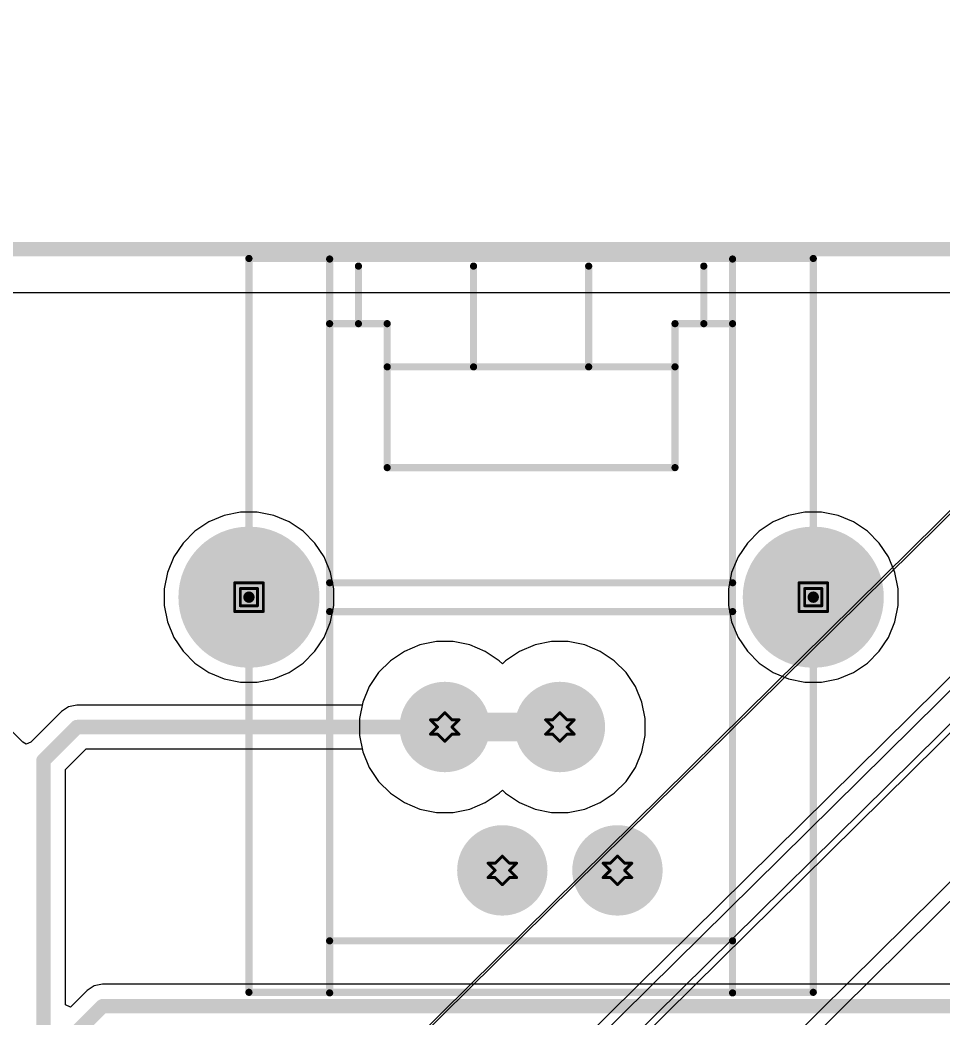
# Model space of a CAD drawing. Header units: inches. Extents: x 0 to 212, y 0 to 208.
# Drawn here: x 4.904 to 5.548, y 3.641 to 4.337 of the extents above; entities that cross this region are included whole.
import ezdxf

# ---------------------------------------------------------------- set-up
doc = ezdxf.new("R2010")
doc.units = ezdxf.units.IN
doc.header["$MEASUREMENT"] = 0
for name, color, linetype in [('Board Outline', 216, 'Continuous'), ('Bottom Layer', 5, 'Continuous'), ('Bottom Solder', 6, 'Continuous'), ('Drill Drawing', 1, 'Continuous'), ('Multi-Layer', 9, 'Continuous'), ('Pad Holes', 156, 'Continuous'), ('Top Layer', 1, 'Continuous'), ('Top Overlay', 2, 'Continuous'), ('Top Solder', 216, 'Continuous')]:
    doc.layers.add(name, color=color, linetype=linetype)

# ---------------------------------------------------------------- blocks, each defined once
blk = doc.blocks.new('28_UFQFPN__4_4__11')
at = {"layer": 'Top Solder'}
for p in [(-0.06846, 0.06737), (-0.06255, -0.05074), (-0.05074, 0.08706), (-0.05074, -0.06255), (0.06147, -0.06255), (0.06737, 0.08706), (0.08706, 0.06737), (0.08706, -0.05074)]:
    blk.add_line(p, (207.68418, 205.16589), dxfattribs=at)
blk = doc.blocks.new('R_RJ11R04P_A802_102')
at = {"layer": 'Bottom Layer'}
h = blk.add_hatch(color=5, dxfattribs=at)
edge = h.paths.add_edge_path()
edge.add_arc((-0.06024, 0.09527), 0.02953, 0, 360)
h = blk.add_hatch(color=5, dxfattribs=at)
edge = h.paths.add_edge_path()
edge.add_arc((0.02008, 0.09527), 0.02953, 0, 360)
h = blk.add_hatch(color=5, dxfattribs=at)
edge = h.paths.add_edge_path()
edge.add_arc((-0.02008, -0.00473), 0.02953, 0, 360)
h = blk.add_hatch(color=5, dxfattribs=at)
edge = h.paths.add_edge_path()
edge.add_arc((0.06023, -0.00473), 0.02953, 0, 360)
at = {"layer": 'Bottom Solder'}
h = blk.add_hatch(color=6, dxfattribs=at)
edge = h.paths.add_edge_path()
edge.add_arc((-0.06024, 0.09527), 0.03153, 0, 360)
h = blk.add_hatch(color=6, dxfattribs=at)
edge = h.paths.add_edge_path()
edge.add_arc((0.02008, 0.09527), 0.03153, 0, 360)
h = blk.add_hatch(color=6, dxfattribs=at)
edge = h.paths.add_edge_path()
edge.add_arc((-0.02008, -0.00473), 0.03153, 0, 360)
h = blk.add_hatch(color=6, dxfattribs=at)
edge = h.paths.add_edge_path()
edge.add_arc((0.06023, -0.00473), 0.03153, 0, 360)
h = blk.add_hatch(color=6, dxfattribs=at)
edge = h.paths.add_edge_path()
edge.add_arc((-0.19685, -0.09527), 0.004, 0, 360)
h = blk.add_hatch(color=6, dxfattribs=at)
edge = h.paths.add_edge_path()
edge.add_arc((0.19685, -0.09527), 0.004, 0, 360)
at = {"layer": 'Multi-Layer'}
h = blk.add_hatch(color=9, dxfattribs=at)
edge = h.paths.add_edge_path()
edge.add_arc((-0.06024, 0.09527), 0.02953, 0, 360)
h = blk.add_hatch(color=9, dxfattribs=at)
edge = h.paths.add_edge_path()
edge.add_arc((0.02008, 0.09527), 0.02953, 0, 360)
h = blk.add_hatch(color=9, dxfattribs=at)
edge = h.paths.add_edge_path()
edge.add_arc((-0.02008, -0.00473), 0.02953, 0, 360)
h = blk.add_hatch(color=9, dxfattribs=at)
edge = h.paths.add_edge_path()
edge.add_arc((0.06023, -0.00473), 0.02953, 0, 360)
at = {"layer": 'Pad Holes'}
h = blk.add_hatch(color=7, dxfattribs=at)
edge = h.paths.add_edge_path()
edge.add_arc((-0.06024, 0.09527), 0.01772, 0, 360)
h = blk.add_hatch(color=7, dxfattribs=at)
edge = h.paths.add_edge_path()
edge.add_arc((0.02008, 0.09527), 0.01772, 0, 360)
h = blk.add_hatch(color=7, dxfattribs=at)
edge = h.paths.add_edge_path()
edge.add_arc((-0.02008, -0.00473), 0.01772, 0, 360)
h = blk.add_hatch(color=7, dxfattribs=at)
edge = h.paths.add_edge_path()
edge.add_arc((0.06023, -0.00473), 0.01772, 0, 360)
h = blk.add_hatch(color=7, dxfattribs=at)
edge = h.paths.add_edge_path()
edge.add_arc((-0.19685, -0.09527), 0.04921, 0, 360)
h = blk.add_hatch(color=7, dxfattribs=at)
edge = h.paths.add_edge_path()
edge.add_arc((0.19685, -0.09527), 0.04921, 0, 360)
at = {"layer": 'Top Layer'}
h = blk.add_hatch(color=1, dxfattribs=at)
edge = h.paths.add_edge_path()
edge.add_arc((-0.06024, 0.09527), 0.02953, 0, 360)
h = blk.add_hatch(color=1, dxfattribs=at)
edge = h.paths.add_edge_path()
edge.add_arc((0.02008, 0.09527), 0.02953, 0, 360)
h = blk.add_hatch(color=1, dxfattribs=at)
edge = h.paths.add_edge_path()
edge.add_arc((-0.02008, -0.00473), 0.02953, 0, 360)
h = blk.add_hatch(color=1, dxfattribs=at)
edge = h.paths.add_edge_path()
edge.add_arc((0.06023, -0.00473), 0.02953, 0, 360)
at = {"layer": 'Top Solder'}
h = blk.add_hatch(color=216, dxfattribs=at)
edge = h.paths.add_edge_path()
edge.add_arc((-0.06024, 0.09527), 0.03153, 0, 360)
h = blk.add_hatch(color=216, dxfattribs=at)
edge = h.paths.add_edge_path()
edge.add_arc((0.02008, 0.09527), 0.03153, 0, 360)
h = blk.add_hatch(color=216, dxfattribs=at)
edge = h.paths.add_edge_path()
edge.add_arc((-0.02008, -0.00473), 0.03153, 0, 360)
h = blk.add_hatch(color=216, dxfattribs=at)
edge = h.paths.add_edge_path()
edge.add_arc((0.06023, -0.00473), 0.03153, 0, 360)
h = blk.add_hatch(color=216, dxfattribs=at)
edge = h.paths.add_edge_path()
edge.add_arc((-0.19685, -0.09527), 0.004, 0, 360)
h = blk.add_hatch(color=216, dxfattribs=at)
edge = h.paths.add_edge_path()
edge.add_arc((0.19685, -0.09527), 0.004, 0, 360)
at = {"layer": 'Top Overlay'}
for points in [[(0.19685, 0.18031, 0.005, 0.005, 0), (-0.19685, 0.18031, 0.005, 0.005, 0)], [(-0.19685, 0.18031, 0.005, 0.005, 0), (-0.19685, -0.3315, 0.005, 0.005, 0)], [(-0.14055, 0.18071, 0.005, 0.005, 0), (-0.14055, -0.3311, 0.005, 0.005, 0)], [(0.14055, 0.18071, 0.005, 0.005, 0), (0.14055, -0.3311, 0.005, 0.005, 0)], [(0.19685, 0.18031, 0.005, 0.005, 0), (0.19685, -0.33149, 0.005, 0.005, 0)], [(0.14055, 0.14442, 0.005, 0.005, 0), (-0.14055, 0.14442, 0.005, 0.005, 0)], [(0.14052, -0.08522, 0.005, 0.005, 0), (-0.14058, -0.08522, 0.005, 0.005, 0)], [(0.14052, -0.10533, 0.005, 0.005, 0), (-0.14058, -0.10533, 0.005, 0.005, 0)], [(0.10039, -0.18563, 0.005, 0.005, 0), (-0.10039, -0.18563, 0.005, 0.005, 0)], [(-0.10039, -0.18563, 0.005, 0.005, 0), (-0.10039, -0.28602, 0.005, 0.005, 0)], [(0.10039, -0.18563, 0.005, 0.005, 0), (0.10039, -0.28602, 0.005, 0.005, 0)], [(0.10039, -0.25591, 0.005, 0.005, 0), (-0.10039, -0.25591, 0.005, 0.005, 0)], [(-0.04016, -0.25591, 0.005, 0.005, 0), (-0.04016, -0.32618, 0.005, 0.005, 0)], [(0.04016, -0.32618, 0.005, 0.005, 0), (0.04016, -0.25591, 0.005, 0.005, 0)], [(-0.10039, -0.28602, 0.005, 0.005, 0), (-0.14055, -0.28602, 0.005, 0.005, 0)], [(-0.12047, -0.28602, 0.005, 0.005, 0), (-0.12047, -0.32618, 0.005, 0.005, 0)], [(0.14055, -0.28602, 0.005, 0.005, 0), (0.10039, -0.28602, 0.005, 0.005, 0)], [(0.12047, -0.28602, 0.005, 0.005, 0), (0.12047, -0.32618, 0.005, 0.005, 0)], [(0.19685, -0.33149, 0.005, 0.005, 0), (-0.19685, -0.3315, 0.005, 0.005, 0)]]:
    blk.add_lwpolyline(points, format="xyseb", dxfattribs=at)
for points in [[(-0.1981, 0.18031, 0.0025, 0.0025, 1), (-0.1956, 0.18031, 0.0025, 0.0025, 1)], [(-0.1981, 0.18031, 0.0025, 0.0025, 1), (-0.1956, 0.18031, 0.0025, 0.0025, 1)], [(-0.1418, 0.18071, 0.0025, 0.0025, 1), (-0.1393, 0.18071, 0.0025, 0.0025, 1)], [(0.1393, 0.18071, 0.0025, 0.0025, 1), (0.1418, 0.18071, 0.0025, 0.0025, 1)], [(0.1956, 0.18031, 0.0025, 0.0025, 1), (0.1981, 0.18031, 0.0025, 0.0025, 1)], [(0.1956, 0.18031, 0.0025, 0.0025, 1), (0.1981, 0.18031, 0.0025, 0.0025, 1)], [(-0.1418, 0.14442, 0.0025, 0.0025, 1), (-0.1393, 0.14442, 0.0025, 0.0025, 1)], [(0.1393, 0.14442, 0.0025, 0.0025, 1), (0.1418, 0.14442, 0.0025, 0.0025, 1)], [(-0.14183, -0.08522, 0.0025, 0.0025, 1), (-0.13933, -0.08522, 0.0025, 0.0025, 1)], [(0.13927, -0.08522, 0.0025, 0.0025, 1), (0.14177, -0.08522, 0.0025, 0.0025, 1)], [(-0.14183, -0.10533, 0.0025, 0.0025, 1), (-0.13933, -0.10533, 0.0025, 0.0025, 1)], [(0.13927, -0.10533, 0.0025, 0.0025, 1), (0.14177, -0.10533, 0.0025, 0.0025, 1)], [(-0.10164, -0.18563, 0.0025, 0.0025, 1), (-0.09914, -0.18563, 0.0025, 0.0025, 1)], [(-0.10164, -0.18563, 0.0025, 0.0025, 1), (-0.09914, -0.18563, 0.0025, 0.0025, 1)], [(0.09914, -0.18563, 0.0025, 0.0025, 1), (0.10164, -0.18563, 0.0025, 0.0025, 1)], [(0.09914, -0.18563, 0.0025, 0.0025, 1), (0.10164, -0.18563, 0.0025, 0.0025, 1)], [(-0.10164, -0.25591, 0.0025, 0.0025, 1), (-0.09914, -0.25591, 0.0025, 0.0025, 1)], [(-0.04141, -0.25591, 0.0025, 0.0025, 1), (-0.03891, -0.25591, 0.0025, 0.0025, 1)], [(0.03891, -0.25591, 0.0025, 0.0025, 1), (0.04141, -0.25591, 0.0025, 0.0025, 1)], [(0.09914, -0.25591, 0.0025, 0.0025, 1), (0.10164, -0.25591, 0.0025, 0.0025, 1)], [(-0.1418, -0.28602, 0.0025, 0.0025, 1), (-0.1393, -0.28602, 0.0025, 0.0025, 1)], [(-0.12172, -0.28602, 0.0025, 0.0025, 1), (-0.11922, -0.28602, 0.0025, 0.0025, 1)], [(-0.10164, -0.28602, 0.0025, 0.0025, 1), (-0.09914, -0.28602, 0.0025, 0.0025, 1)], [(-0.10164, -0.28602, 0.0025, 0.0025, 1), (-0.09914, -0.28602, 0.0025, 0.0025, 1)], [(0.09914, -0.28602, 0.0025, 0.0025, 1), (0.10164, -0.28602, 0.0025, 0.0025, 1)], [(0.09914, -0.28602, 0.0025, 0.0025, 1), (0.10164, -0.28602, 0.0025, 0.0025, 1)], [(0.11922, -0.28602, 0.0025, 0.0025, 1), (0.12172, -0.28602, 0.0025, 0.0025, 1)], [(0.1393, -0.28602, 0.0025, 0.0025, 1), (0.1418, -0.28602, 0.0025, 0.0025, 1)], [(-0.12172, -0.32618, 0.0025, 0.0025, 1), (-0.11922, -0.32618, 0.0025, 0.0025, 1)], [(-0.04141, -0.32618, 0.0025, 0.0025, 1), (-0.03891, -0.32618, 0.0025, 0.0025, 1)], [(0.03891, -0.32618, 0.0025, 0.0025, 1), (0.04141, -0.32618, 0.0025, 0.0025, 1)], [(0.11922, -0.32618, 0.0025, 0.0025, 1), (0.12172, -0.32618, 0.0025, 0.0025, 1)], [(-0.1981, -0.3315, 0.0025, 0.0025, 1), (-0.1956, -0.3315, 0.0025, 0.0025, 1)], [(-0.1981, -0.3315, 0.0025, 0.0025, 1), (-0.1956, -0.3315, 0.0025, 0.0025, 1)], [(-0.1418, -0.3311, 0.0025, 0.0025, 1), (-0.1393, -0.3311, 0.0025, 0.0025, 1)], [(0.1393, -0.3311, 0.0025, 0.0025, 1), (0.1418, -0.3311, 0.0025, 0.0025, 1)], [(0.1956, -0.33149, 0.0025, 0.0025, 1), (0.1981, -0.33149, 0.0025, 0.0025, 1)], [(0.1956, -0.33149, 0.0025, 0.0025, 1), (0.1981, -0.33149, 0.0025, 0.0025, 1)]]:
    blk.add_lwpolyline(points, format="xyseb", close=True, dxfattribs=at)

msp = doc.modelspace()

# ---------------------------------------------------------------- linework, layer by layer
at = {"layer": 'Board Outline'}
msp.add_lwpolyline([(-0.15785, 4.17688, 0.01, 0.01, 0), (8.10987, 4.17688, 0.01, 0.01, 0)], format="xyseb", dxfattribs=at)
at = {"layer": 'Bottom Layer'}
for p, q in [((0.10451, 4.14662), (7.85337, 4.14662)), ((5.04614, 3.99114), (5.03536, 3.98667)), ((5.05758, 3.99341), (5.04614, 3.99114)), ((5.06924, 3.99341), (5.05758, 3.99341)), ((5.08068, 3.99114), (5.06924, 3.99341)), ((5.09146, 3.98667), (5.08068, 3.99114)), ((5.43984, 3.99114), (5.42906, 3.98667)), ((5.45128, 3.99341), (5.43984, 3.99114)), ((5.46294, 3.99341), (5.45128, 3.99341)), ((5.47438, 3.99114), (5.46294, 3.99341)), ((5.48516, 3.98667), (5.47438, 3.99114)), ((5.03536, 3.98667), (5.02567, 3.98019)), ((5.10116, 3.98019), (5.09146, 3.98667)), ((5.42906, 3.98667), (5.41937, 3.98019)), ((5.49486, 3.98019), (5.48516, 3.98667)), ((5.02567, 3.98019), (5.01742, 3.97194)), ((5.10941, 3.97194), (5.10116, 3.98019)), ((5.41937, 3.98019), (5.41112, 3.97194)), ((5.50311, 3.97194), (5.49486, 3.98019)), ((5.01742, 3.97194), (5.01094, 3.96225)), ((5.11589, 3.96225), (5.10941, 3.97194)), ((5.41112, 3.97194), (5.40464, 3.96225)), ((5.50959, 3.96225), (5.50311, 3.97194)), ((5.01094, 3.96225), (5.00648, 3.95147)), ((5.12035, 3.95147), (5.11589, 3.96225)), ((5.40464, 3.96225), (5.40017, 3.95147)), ((5.51405, 3.95147), (5.50959, 3.96225)), ((5.00648, 3.95147), (5.0042, 3.94003)), ((5.12263, 3.94003), (5.12035, 3.95147)), ((5.40017, 3.95147), (5.3979, 3.94003)), ((5.51633, 3.94003), (5.51405, 3.95147)), ((5.0042, 3.94003), (5.0042, 3.92837)), ((5.12263, 3.92837), (5.12263, 3.94003)), ((5.3979, 3.94003), (5.3979, 3.92837)), ((5.51633, 3.92837), (5.51633, 3.94003)), ((5.0042, 3.92837), (5.00648, 3.91693)), ((5.12035, 3.91693), (5.12263, 3.92837)), ((5.3979, 3.92837), (5.40017, 3.91693)), ((5.51405, 3.91693), (5.51633, 3.92837)), ((5.00648, 3.91693), (5.01094, 3.90615)), ((5.11589, 3.90615), (5.12035, 3.91693)), ((5.40017, 3.91693), (5.40464, 3.90615)), ((5.50959, 3.90615), (5.51405, 3.91693)), ((5.01094, 3.90615), (5.01742, 3.89645)), ((5.10941, 3.89645), (5.11589, 3.90615)), ((5.40464, 3.90615), (5.41112, 3.89645)), ((5.50311, 3.89645), (5.50959, 3.90615)), ((5.18267, 3.90089), (5.17184, 3.8964)), ((5.19417, 3.90318), (5.18267, 3.90089)), ((5.2059, 3.90318), (5.19417, 3.90318)), ((5.2174, 3.90089), (5.2059, 3.90318)), ((5.22823, 3.8964), (5.2174, 3.90089)), ((5.26298, 3.90089), (5.25215, 3.8964)), ((5.27448, 3.90318), (5.26298, 3.90089)), ((5.28621, 3.90318), (5.27448, 3.90318)), ((5.29771, 3.90089), (5.28621, 3.90318)), ((5.30854, 3.8964), (5.29771, 3.90089)), ((5.01742, 3.89645), (5.02567, 3.8882)), ((5.10116, 3.8882), (5.10941, 3.89645)), ((5.17184, 3.8964), (5.16209, 3.88989)), ((5.23798, 3.88989), (5.22823, 3.8964)), ((5.25215, 3.8964), (5.2424, 3.88989)), ((5.31829, 3.88989), (5.30854, 3.8964)), ((5.41112, 3.89645), (5.41937, 3.8882)), ((5.49486, 3.8882), (5.50311, 3.89645)), ((5.02567, 3.8882), (5.03536, 3.88172)), ((5.09146, 3.88172), (5.10116, 3.8882)), ((5.16209, 3.88989), (5.15379, 3.88159)), ((5.24019, 3.88768), (5.23798, 3.88989)), ((5.2424, 3.88989), (5.24019, 3.88768)), ((5.32658, 3.88159), (5.31829, 3.88989)), ((5.41937, 3.8882), (5.42906, 3.88172)), ((5.48516, 3.88172), (5.49486, 3.8882)), ((5.03536, 3.88172), (5.04614, 3.87726)), ((5.04614, 3.87726), (5.05758, 3.87499)), ((5.06924, 3.87499), (5.08068, 3.87726)), ((5.08068, 3.87726), (5.09146, 3.88172)), ((5.15379, 3.88159), (5.14728, 3.87184)), ((5.3331, 3.87184), (5.32658, 3.88159)), ((5.42906, 3.88172), (5.43984, 3.87726)), ((5.43984, 3.87726), (5.45128, 3.87499)), ((5.46294, 3.87499), (5.47438, 3.87726)), ((5.47438, 3.87726), (5.48516, 3.88172)), ((5.05758, 3.87499), (5.06924, 3.87499)), ((5.14728, 3.87184), (5.14279, 3.86101)), ((5.33758, 3.86101), (5.3331, 3.87184)), ((5.45128, 3.87499), (5.46294, 3.87499)), ((4.93756, 3.85778), (4.9326, 3.85446)), ((4.94341, 3.85894), (4.93756, 3.85778)), ((5.14238, 3.85894), (4.94341, 3.85894)), ((5.14279, 3.86101), (5.14238, 3.85894)), ((5.33987, 3.84951), (5.33758, 3.86101)), ((4.90577, 3.83311), (4.88441, 3.85446)), ((4.9326, 3.85446), (4.91116, 3.83303)), ((5.33987, 3.83779), (5.33987, 3.84951)), ((5.33758, 3.82628), (5.33987, 3.83779)), ((4.90807, 3.83178), (4.90577, 3.83311)), ((4.91116, 3.83303), (4.90807, 3.83178)), ((4.93534, 3.81395), (4.94975, 3.82835)), ((4.94975, 3.82835), (5.14238, 3.82835)), ((5.14238, 3.82835), (5.14279, 3.82628)), ((5.14279, 3.82628), (5.14728, 3.81545)), ((5.3331, 3.81545), (5.33758, 3.82628)), ((5.14728, 3.81545), (5.15379, 3.8057)), ((5.32658, 3.8057), (5.3331, 3.81545)), ((4.93534, 3.64984), (4.93534, 3.81395)), ((5.15379, 3.8057), (5.16209, 3.79741)), ((5.31829, 3.79741), (5.32658, 3.8057)), ((5.16209, 3.79741), (5.17184, 3.7909)), ((5.22823, 3.7909), (5.23798, 3.79741)), ((5.23798, 3.79741), (5.24019, 3.79962)), ((5.24019, 3.79962), (5.2424, 3.79741)), ((5.2424, 3.79741), (5.25215, 3.7909)), ((5.30854, 3.7909), (5.31829, 3.79741)), ((5.17184, 3.7909), (5.18267, 3.78641)), ((5.2174, 3.78641), (5.22823, 3.7909)), ((5.25215, 3.7909), (5.26298, 3.78641)), ((5.29771, 3.78641), (5.30854, 3.7909)), ((5.18267, 3.78641), (5.19417, 3.78412)), ((5.19417, 3.78412), (5.2059, 3.78412)), ((5.2059, 3.78412), (5.2174, 3.78641)), ((5.26298, 3.78641), (5.27448, 3.78412)), ((5.27448, 3.78412), (5.28621, 3.78412)), ((5.28621, 3.78412), (5.29771, 3.78641)), ((4.95551, 3.66313), (4.95055, 3.65981)), ((4.96136, 3.66429), (4.95551, 3.66313)), ((5.99249, 3.66429), (4.96136, 3.66429)), ((4.95055, 3.65981), (4.93904, 3.64831)), ((4.93904, 3.64831), (4.93534, 3.64984))]:
    msp.add_line(p, q, dxfattribs=at)
for points in [[(5.20003, 3.84365, 0.02, 0.02, 0), (5.28034, 3.84365, 0.02, 0.02, 0)], [(4.92005, 3.82028, 0.01, 0.01, 0), (4.94341, 3.84365, 0.01, 0.01, 0)], [(4.94341, 3.84365, 0.01, 0.01, 0), (5.20003, 3.84365, 0.01, 0.01, 0)], [(4.92005, 2.48245, 0.01, 0.01, 0), (4.92005, 3.82028, 0.01, 0.01, 0)], [(4.9447, 3.63234, 0.01, 0.01, 0), (4.96136, 3.649, 0.01, 0.01, 0)], [(4.96136, 3.649, 0.01, 0.01, 0), (5.99883, 3.649, 0.01, 0.01, 0)]]:
    msp.add_lwpolyline(points, format="xyseb", dxfattribs=at)
for points in [[(5.19503, 3.84365, 0.01, 0.01, 1), (5.20503, 3.84365, 0.01, 0.01, 1)], [(5.27534, 3.84365, 0.01, 0.01, 1), (5.28534, 3.84365, 0.01, 0.01, 1)], [(4.94091, 3.84365, 0.005, 0.005, 1), (4.94591, 3.84365, 0.005, 0.005, 1)], [(4.94091, 3.84365, 0.005, 0.005, 1), (4.94591, 3.84365, 0.005, 0.005, 1)], [(5.19753, 3.84365, 0.005, 0.005, 1), (5.20253, 3.84365, 0.005, 0.005, 1)], [(4.91755, 3.82028, 0.005, 0.005, 1), (4.92255, 3.82028, 0.005, 0.005, 1)], [(4.91755, 3.82028, 0.005, 0.005, 1), (4.92255, 3.82028, 0.005, 0.005, 1)], [(4.95886, 3.649, 0.005, 0.005, 1), (4.96386, 3.649, 0.005, 0.005, 1)], [(4.95886, 3.649, 0.005, 0.005, 1), (4.96386, 3.649, 0.005, 0.005, 1)]]:
    msp.add_lwpolyline(points, format="xyseb", close=True, dxfattribs=at)
at = {"layer": 'Drill Drawing'}
for points in [[(5.05341, 3.9442, 0.002, 0.002, 0), (5.07341, 3.9442, 0.002, 0.002, 0)], [(5.05341, 3.9242, 0.002, 0.002, 0), (5.05341, 3.9442, 0.002, 0.002, 0)], [(5.05741, 3.9402, 0.002, 0.002, 0), (5.06941, 3.9402, 0.002, 0.002, 0)], [(5.05741, 3.9282, 0.002, 0.002, 0), (5.05741, 3.9402, 0.002, 0.002, 0)], [(5.06941, 3.9282, 0.002, 0.002, 0), (5.06941, 3.9402, 0.002, 0.002, 0)], [(5.07341, 3.9242, 0.002, 0.002, 0), (5.07341, 3.9442, 0.002, 0.002, 0)], [(5.44711, 3.9442, 0.002, 0.002, 0), (5.46711, 3.9442, 0.002, 0.002, 0)], [(5.44711, 3.9242, 0.002, 0.002, 0), (5.44711, 3.9442, 0.002, 0.002, 0)], [(5.45111, 3.9402, 0.002, 0.002, 0), (5.46311, 3.9402, 0.002, 0.002, 0)], [(5.45111, 3.9282, 0.002, 0.002, 0), (5.45111, 3.9402, 0.002, 0.002, 0)], [(5.46311, 3.9282, 0.002, 0.002, 0), (5.46311, 3.9402, 0.002, 0.002, 0)], [(5.46711, 3.9242, 0.002, 0.002, 0), (5.46711, 3.9442, 0.002, 0.002, 0)], [(5.05741, 3.9282, 0.002, 0.002, 0), (5.06941, 3.9282, 0.002, 0.002, 0)], [(5.45111, 3.9282, 0.002, 0.002, 0), (5.46311, 3.9282, 0.002, 0.002, 0)], [(5.05341, 3.9242, 0.002, 0.002, 0), (5.07341, 3.9242, 0.002, 0.002, 0)], [(5.44711, 3.9242, 0.002, 0.002, 0), (5.46711, 3.9242, 0.002, 0.002, 0)], [(5.19003, 3.84865, 0.002, 0.002, 0), (5.19503, 3.84365, 0.002, 0.002, 0)], [(5.19003, 3.84865, 0.002, 0.002, 0), (5.19503, 3.84865, 0.002, 0.002, 0)], [(5.19503, 3.84865, 0.002, 0.002, 0), (5.20003, 3.85365, 0.002, 0.002, 0)], [(5.20003, 3.85365, 0.002, 0.002, 0), (5.20503, 3.84865, 0.002, 0.002, 0)], [(5.20503, 3.84865, 0.002, 0.002, 0), (5.21003, 3.84865, 0.002, 0.002, 0)], [(5.20503, 3.84365, 0.002, 0.002, 0), (5.21003, 3.84865, 0.002, 0.002, 0)], [(5.27034, 3.84865, 0.002, 0.002, 0), (5.27534, 3.84365, 0.002, 0.002, 0)], [(5.27034, 3.84865, 0.002, 0.002, 0), (5.27534, 3.84865, 0.002, 0.002, 0)], [(5.27534, 3.84865, 0.002, 0.002, 0), (5.28034, 3.85365, 0.002, 0.002, 0)], [(5.28034, 3.85365, 0.002, 0.002, 0), (5.28534, 3.84865, 0.002, 0.002, 0)], [(5.28534, 3.84865, 0.002, 0.002, 0), (5.29034, 3.84865, 0.002, 0.002, 0)], [(5.28534, 3.84365, 0.002, 0.002, 0), (5.29034, 3.84865, 0.002, 0.002, 0)], [(5.19003, 3.83865, 0.002, 0.002, 0), (5.19503, 3.84365, 0.002, 0.002, 0)], [(5.20503, 3.84365, 0.002, 0.002, 0), (5.21003, 3.83865, 0.002, 0.002, 0)], [(5.27034, 3.83865, 0.002, 0.002, 0), (5.27534, 3.84365, 0.002, 0.002, 0)], [(5.28534, 3.84365, 0.002, 0.002, 0), (5.29034, 3.83865, 0.002, 0.002, 0)], [(5.19003, 3.83865, 0.002, 0.002, 0), (5.19503, 3.83865, 0.002, 0.002, 0)], [(5.19503, 3.83865, 0.002, 0.002, 0), (5.20003, 3.83365, 0.002, 0.002, 0)], [(5.20003, 3.83365, 0.002, 0.002, 0), (5.20503, 3.83865, 0.002, 0.002, 0)], [(5.20503, 3.83865, 0.002, 0.002, 0), (5.21003, 3.83865, 0.002, 0.002, 0)], [(5.27034, 3.83865, 0.002, 0.002, 0), (5.27534, 3.83865, 0.002, 0.002, 0)], [(5.27534, 3.83865, 0.002, 0.002, 0), (5.28034, 3.83365, 0.002, 0.002, 0)], [(5.28034, 3.83365, 0.002, 0.002, 0), (5.28534, 3.83865, 0.002, 0.002, 0)], [(5.28534, 3.83865, 0.002, 0.002, 0), (5.29034, 3.83865, 0.002, 0.002, 0)], [(5.23518, 3.74865, 0.002, 0.002, 0), (5.24018, 3.75365, 0.002, 0.002, 0)], [(5.24018, 3.75365, 0.002, 0.002, 0), (5.24518, 3.74865, 0.002, 0.002, 0)], [(5.3155, 3.74865, 0.002, 0.002, 0), (5.3205, 3.75365, 0.002, 0.002, 0)], [(5.3205, 3.75365, 0.002, 0.002, 0), (5.3255, 3.74865, 0.002, 0.002, 0)], [(5.23018, 3.74865, 0.002, 0.002, 0), (5.23518, 3.74365, 0.002, 0.002, 0)], [(5.23018, 3.74865, 0.002, 0.002, 0), (5.23518, 3.74865, 0.002, 0.002, 0)], [(5.24518, 3.74865, 0.002, 0.002, 0), (5.25018, 3.74865, 0.002, 0.002, 0)], [(5.24518, 3.74365, 0.002, 0.002, 0), (5.25018, 3.74865, 0.002, 0.002, 0)], [(5.3105, 3.74865, 0.002, 0.002, 0), (5.3155, 3.74365, 0.002, 0.002, 0)], [(5.3105, 3.74865, 0.002, 0.002, 0), (5.3155, 3.74865, 0.002, 0.002, 0)], [(5.3255, 3.74865, 0.002, 0.002, 0), (5.3305, 3.74865, 0.002, 0.002, 0)], [(5.3255, 3.74365, 0.002, 0.002, 0), (5.3305, 3.74865, 0.002, 0.002, 0)], [(5.23018, 3.73865, 0.002, 0.002, 0), (5.23518, 3.74365, 0.002, 0.002, 0)], [(5.23018, 3.73865, 0.002, 0.002, 0), (5.23518, 3.73865, 0.002, 0.002, 0)], [(5.23518, 3.73865, 0.002, 0.002, 0), (5.24018, 3.73365, 0.002, 0.002, 0)], [(5.24018, 3.73365, 0.002, 0.002, 0), (5.24518, 3.73865, 0.002, 0.002, 0)], [(5.24518, 3.74365, 0.002, 0.002, 0), (5.25018, 3.73865, 0.002, 0.002, 0)], [(5.24518, 3.73865, 0.002, 0.002, 0), (5.25018, 3.73865, 0.002, 0.002, 0)], [(5.3105, 3.73865, 0.002, 0.002, 0), (5.3155, 3.74365, 0.002, 0.002, 0)], [(5.3105, 3.73865, 0.002, 0.002, 0), (5.3155, 3.73865, 0.002, 0.002, 0)], [(5.3155, 3.73865, 0.002, 0.002, 0), (5.3205, 3.73365, 0.002, 0.002, 0)], [(5.3205, 3.73365, 0.002, 0.002, 0), (5.3255, 3.73865, 0.002, 0.002, 0)], [(5.3255, 3.74365, 0.002, 0.002, 0), (5.3305, 3.73865, 0.002, 0.002, 0)], [(5.3255, 3.73865, 0.002, 0.002, 0), (5.3305, 3.73865, 0.002, 0.002, 0)]]:
    msp.add_lwpolyline(points, format="xyseb", dxfattribs=at)
for points in [[(5.05291, 3.9442, 0.001, 0.001, 1), (5.05391, 3.9442, 0.001, 0.001, 1)], [(5.05291, 3.9442, 0.001, 0.001, 1), (5.05391, 3.9442, 0.001, 0.001, 1)], [(5.05691, 3.9402, 0.001, 0.001, 1), (5.05791, 3.9402, 0.001, 0.001, 1)], [(5.05691, 3.9402, 0.001, 0.001, 1), (5.05791, 3.9402, 0.001, 0.001, 1)], [(5.06891, 3.9402, 0.001, 0.001, 1), (5.06991, 3.9402, 0.001, 0.001, 1)], [(5.06891, 3.9402, 0.001, 0.001, 1), (5.06991, 3.9402, 0.001, 0.001, 1)], [(5.07291, 3.9442, 0.001, 0.001, 1), (5.07391, 3.9442, 0.001, 0.001, 1)], [(5.07291, 3.9442, 0.001, 0.001, 1), (5.07391, 3.9442, 0.001, 0.001, 1)], [(5.44661, 3.9442, 0.001, 0.001, 1), (5.44761, 3.9442, 0.001, 0.001, 1)], [(5.44661, 3.9442, 0.001, 0.001, 1), (5.44761, 3.9442, 0.001, 0.001, 1)], [(5.45061, 3.9402, 0.001, 0.001, 1), (5.45161, 3.9402, 0.001, 0.001, 1)], [(5.45061, 3.9402, 0.001, 0.001, 1), (5.45161, 3.9402, 0.001, 0.001, 1)], [(5.46261, 3.9402, 0.001, 0.001, 1), (5.46361, 3.9402, 0.001, 0.001, 1)], [(5.46261, 3.9402, 0.001, 0.001, 1), (5.46361, 3.9402, 0.001, 0.001, 1)], [(5.46661, 3.9442, 0.001, 0.001, 1), (5.46761, 3.9442, 0.001, 0.001, 1)], [(5.46661, 3.9442, 0.001, 0.001, 1), (5.46761, 3.9442, 0.001, 0.001, 1)], [(5.05691, 3.9282, 0.001, 0.001, 1), (5.05791, 3.9282, 0.001, 0.001, 1)], [(5.05691, 3.9282, 0.001, 0.001, 1), (5.05791, 3.9282, 0.001, 0.001, 1)], [(5.06891, 3.9282, 0.001, 0.001, 1), (5.06991, 3.9282, 0.001, 0.001, 1)], [(5.06891, 3.9282, 0.001, 0.001, 1), (5.06991, 3.9282, 0.001, 0.001, 1)], [(5.45061, 3.9282, 0.001, 0.001, 1), (5.45161, 3.9282, 0.001, 0.001, 1)], [(5.45061, 3.9282, 0.001, 0.001, 1), (5.45161, 3.9282, 0.001, 0.001, 1)], [(5.46261, 3.9282, 0.001, 0.001, 1), (5.46361, 3.9282, 0.001, 0.001, 1)], [(5.46261, 3.9282, 0.001, 0.001, 1), (5.46361, 3.9282, 0.001, 0.001, 1)], [(5.05291, 3.9242, 0.001, 0.001, 1), (5.05391, 3.9242, 0.001, 0.001, 1)], [(5.05291, 3.9242, 0.001, 0.001, 1), (5.05391, 3.9242, 0.001, 0.001, 1)], [(5.07291, 3.9242, 0.001, 0.001, 1), (5.07391, 3.9242, 0.001, 0.001, 1)], [(5.07291, 3.9242, 0.001, 0.001, 1), (5.07391, 3.9242, 0.001, 0.001, 1)], [(5.44661, 3.9242, 0.001, 0.001, 1), (5.44761, 3.9242, 0.001, 0.001, 1)], [(5.44661, 3.9242, 0.001, 0.001, 1), (5.44761, 3.9242, 0.001, 0.001, 1)], [(5.46661, 3.9242, 0.001, 0.001, 1), (5.46761, 3.9242, 0.001, 0.001, 1)], [(5.46661, 3.9242, 0.001, 0.001, 1), (5.46761, 3.9242, 0.001, 0.001, 1)], [(5.18953, 3.84865, 0.001, 0.001, 1), (5.19053, 3.84865, 0.001, 0.001, 1)], [(5.18953, 3.84865, 0.001, 0.001, 1), (5.19053, 3.84865, 0.001, 0.001, 1)], [(5.19453, 3.84865, 0.001, 0.001, 1), (5.19553, 3.84865, 0.001, 0.001, 1)], [(5.19453, 3.84865, 0.001, 0.001, 1), (5.19553, 3.84865, 0.001, 0.001, 1)], [(5.19953, 3.85365, 0.001, 0.001, 1), (5.20053, 3.85365, 0.001, 0.001, 1)], [(5.19953, 3.85365, 0.001, 0.001, 1), (5.20053, 3.85365, 0.001, 0.001, 1)], [(5.20453, 3.84865, 0.001, 0.001, 1), (5.20553, 3.84865, 0.001, 0.001, 1)], [(5.20453, 3.84865, 0.001, 0.001, 1), (5.20553, 3.84865, 0.001, 0.001, 1)], [(5.20953, 3.84865, 0.001, 0.001, 1), (5.21053, 3.84865, 0.001, 0.001, 1)], [(5.20953, 3.84865, 0.001, 0.001, 1), (5.21053, 3.84865, 0.001, 0.001, 1)], [(5.26984, 3.84865, 0.001, 0.001, 1), (5.27084, 3.84865, 0.001, 0.001, 1)], [(5.26984, 3.84865, 0.001, 0.001, 1), (5.27084, 3.84865, 0.001, 0.001, 1)], [(5.27484, 3.84865, 0.001, 0.001, 1), (5.27584, 3.84865, 0.001, 0.001, 1)], [(5.27484, 3.84865, 0.001, 0.001, 1), (5.27584, 3.84865, 0.001, 0.001, 1)], [(5.27984, 3.85365, 0.001, 0.001, 1), (5.28084, 3.85365, 0.001, 0.001, 1)], [(5.27984, 3.85365, 0.001, 0.001, 1), (5.28084, 3.85365, 0.001, 0.001, 1)], [(5.28484, 3.84865, 0.001, 0.001, 1), (5.28584, 3.84865, 0.001, 0.001, 1)], [(5.28484, 3.84865, 0.001, 0.001, 1), (5.28584, 3.84865, 0.001, 0.001, 1)], [(5.28984, 3.84865, 0.001, 0.001, 1), (5.29084, 3.84865, 0.001, 0.001, 1)], [(5.28984, 3.84865, 0.001, 0.001, 1), (5.29084, 3.84865, 0.001, 0.001, 1)], [(5.19453, 3.84365, 0.001, 0.001, 1), (5.19553, 3.84365, 0.001, 0.001, 1)], [(5.19453, 3.84365, 0.001, 0.001, 1), (5.19553, 3.84365, 0.001, 0.001, 1)], [(5.20453, 3.84365, 0.001, 0.001, 1), (5.20553, 3.84365, 0.001, 0.001, 1)], [(5.20453, 3.84365, 0.001, 0.001, 1), (5.20553, 3.84365, 0.001, 0.001, 1)], [(5.27484, 3.84365, 0.001, 0.001, 1), (5.27584, 3.84365, 0.001, 0.001, 1)], [(5.27484, 3.84365, 0.001, 0.001, 1), (5.27584, 3.84365, 0.001, 0.001, 1)], [(5.28484, 3.84365, 0.001, 0.001, 1), (5.28584, 3.84365, 0.001, 0.001, 1)], [(5.28484, 3.84365, 0.001, 0.001, 1), (5.28584, 3.84365, 0.001, 0.001, 1)], [(5.18953, 3.83865, 0.001, 0.001, 1), (5.19053, 3.83865, 0.001, 0.001, 1)], [(5.18953, 3.83865, 0.001, 0.001, 1), (5.19053, 3.83865, 0.001, 0.001, 1)], [(5.19453, 3.83865, 0.001, 0.001, 1), (5.19553, 3.83865, 0.001, 0.001, 1)], [(5.19453, 3.83865, 0.001, 0.001, 1), (5.19553, 3.83865, 0.001, 0.001, 1)], [(5.20453, 3.83865, 0.001, 0.001, 1), (5.20553, 3.83865, 0.001, 0.001, 1)], [(5.20453, 3.83865, 0.001, 0.001, 1), (5.20553, 3.83865, 0.001, 0.001, 1)], [(5.20953, 3.83865, 0.001, 0.001, 1), (5.21053, 3.83865, 0.001, 0.001, 1)], [(5.20953, 3.83865, 0.001, 0.001, 1), (5.21053, 3.83865, 0.001, 0.001, 1)], [(5.26984, 3.83865, 0.001, 0.001, 1), (5.27084, 3.83865, 0.001, 0.001, 1)], [(5.26984, 3.83865, 0.001, 0.001, 1), (5.27084, 3.83865, 0.001, 0.001, 1)], [(5.27484, 3.83865, 0.001, 0.001, 1), (5.27584, 3.83865, 0.001, 0.001, 1)], [(5.27484, 3.83865, 0.001, 0.001, 1), (5.27584, 3.83865, 0.001, 0.001, 1)], [(5.28484, 3.83865, 0.001, 0.001, 1), (5.28584, 3.83865, 0.001, 0.001, 1)], [(5.28484, 3.83865, 0.001, 0.001, 1), (5.28584, 3.83865, 0.001, 0.001, 1)], [(5.28984, 3.83865, 0.001, 0.001, 1), (5.29084, 3.83865, 0.001, 0.001, 1)], [(5.28984, 3.83865, 0.001, 0.001, 1), (5.29084, 3.83865, 0.001, 0.001, 1)], [(5.19953, 3.83365, 0.001, 0.001, 1), (5.20053, 3.83365, 0.001, 0.001, 1)], [(5.19953, 3.83365, 0.001, 0.001, 1), (5.20053, 3.83365, 0.001, 0.001, 1)], [(5.27984, 3.83365, 0.001, 0.001, 1), (5.28084, 3.83365, 0.001, 0.001, 1)], [(5.27984, 3.83365, 0.001, 0.001, 1), (5.28084, 3.83365, 0.001, 0.001, 1)], [(5.23968, 3.75365, 0.001, 0.001, 1), (5.24068, 3.75365, 0.001, 0.001, 1)], [(5.23968, 3.75365, 0.001, 0.001, 1), (5.24068, 3.75365, 0.001, 0.001, 1)], [(5.32, 3.75365, 0.001, 0.001, 1), (5.321, 3.75365, 0.001, 0.001, 1)], [(5.32, 3.75365, 0.001, 0.001, 1), (5.321, 3.75365, 0.001, 0.001, 1)], [(5.22968, 3.74865, 0.001, 0.001, 1), (5.23068, 3.74865, 0.001, 0.001, 1)], [(5.22968, 3.74865, 0.001, 0.001, 1), (5.23068, 3.74865, 0.001, 0.001, 1)], [(5.23468, 3.74865, 0.001, 0.001, 1), (5.23568, 3.74865, 0.001, 0.001, 1)], [(5.23468, 3.74865, 0.001, 0.001, 1), (5.23568, 3.74865, 0.001, 0.001, 1)], [(5.24468, 3.74865, 0.001, 0.001, 1), (5.24568, 3.74865, 0.001, 0.001, 1)], [(5.24468, 3.74865, 0.001, 0.001, 1), (5.24568, 3.74865, 0.001, 0.001, 1)], [(5.24968, 3.74865, 0.001, 0.001, 1), (5.25068, 3.74865, 0.001, 0.001, 1)], [(5.24968, 3.74865, 0.001, 0.001, 1), (5.25068, 3.74865, 0.001, 0.001, 1)], [(5.31, 3.74865, 0.001, 0.001, 1), (5.311, 3.74865, 0.001, 0.001, 1)], [(5.31, 3.74865, 0.001, 0.001, 1), (5.311, 3.74865, 0.001, 0.001, 1)], [(5.315, 3.74865, 0.001, 0.001, 1), (5.316, 3.74865, 0.001, 0.001, 1)], [(5.315, 3.74865, 0.001, 0.001, 1), (5.316, 3.74865, 0.001, 0.001, 1)], [(5.325, 3.74865, 0.001, 0.001, 1), (5.326, 3.74865, 0.001, 0.001, 1)], [(5.325, 3.74865, 0.001, 0.001, 1), (5.326, 3.74865, 0.001, 0.001, 1)], [(5.33, 3.74865, 0.001, 0.001, 1), (5.331, 3.74865, 0.001, 0.001, 1)], [(5.33, 3.74865, 0.001, 0.001, 1), (5.331, 3.74865, 0.001, 0.001, 1)], [(5.22968, 3.73865, 0.001, 0.001, 1), (5.23068, 3.73865, 0.001, 0.001, 1)], [(5.22968, 3.73865, 0.001, 0.001, 1), (5.23068, 3.73865, 0.001, 0.001, 1)], [(5.23468, 3.74365, 0.001, 0.001, 1), (5.23568, 3.74365, 0.001, 0.001, 1)], [(5.23468, 3.74365, 0.001, 0.001, 1), (5.23568, 3.74365, 0.001, 0.001, 1)], [(5.23468, 3.73865, 0.001, 0.001, 1), (5.23568, 3.73865, 0.001, 0.001, 1)], [(5.23468, 3.73865, 0.001, 0.001, 1), (5.23568, 3.73865, 0.001, 0.001, 1)], [(5.24468, 3.74365, 0.001, 0.001, 1), (5.24568, 3.74365, 0.001, 0.001, 1)], [(5.24468, 3.74365, 0.001, 0.001, 1), (5.24568, 3.74365, 0.001, 0.001, 1)], [(5.24468, 3.73865, 0.001, 0.001, 1), (5.24568, 3.73865, 0.001, 0.001, 1)], [(5.24468, 3.73865, 0.001, 0.001, 1), (5.24568, 3.73865, 0.001, 0.001, 1)], [(5.24968, 3.73865, 0.001, 0.001, 1), (5.25068, 3.73865, 0.001, 0.001, 1)], [(5.24968, 3.73865, 0.001, 0.001, 1), (5.25068, 3.73865, 0.001, 0.001, 1)], [(5.31, 3.73865, 0.001, 0.001, 1), (5.311, 3.73865, 0.001, 0.001, 1)], [(5.31, 3.73865, 0.001, 0.001, 1), (5.311, 3.73865, 0.001, 0.001, 1)], [(5.315, 3.74365, 0.001, 0.001, 1), (5.316, 3.74365, 0.001, 0.001, 1)], [(5.315, 3.74365, 0.001, 0.001, 1), (5.316, 3.74365, 0.001, 0.001, 1)], [(5.315, 3.73865, 0.001, 0.001, 1), (5.316, 3.73865, 0.001, 0.001, 1)], [(5.315, 3.73865, 0.001, 0.001, 1), (5.316, 3.73865, 0.001, 0.001, 1)], [(5.325, 3.74365, 0.001, 0.001, 1), (5.326, 3.74365, 0.001, 0.001, 1)], [(5.325, 3.74365, 0.001, 0.001, 1), (5.326, 3.74365, 0.001, 0.001, 1)], [(5.325, 3.73865, 0.001, 0.001, 1), (5.326, 3.73865, 0.001, 0.001, 1)], [(5.325, 3.73865, 0.001, 0.001, 1), (5.326, 3.73865, 0.001, 0.001, 1)], [(5.33, 3.73865, 0.001, 0.001, 1), (5.331, 3.73865, 0.001, 0.001, 1)], [(5.33, 3.73865, 0.001, 0.001, 1), (5.331, 3.73865, 0.001, 0.001, 1)], [(5.23968, 3.73365, 0.001, 0.001, 1), (5.24068, 3.73365, 0.001, 0.001, 1)], [(5.23968, 3.73365, 0.001, 0.001, 1), (5.24068, 3.73365, 0.001, 0.001, 1)], [(5.32, 3.73365, 0.001, 0.001, 1), (5.321, 3.73365, 0.001, 0.001, 1)], [(5.32, 3.73365, 0.001, 0.001, 1), (5.321, 3.73365, 0.001, 0.001, 1)]]:
    msp.add_lwpolyline(points, format="xyseb", close=True, dxfattribs=at)
at = {"layer": 'Top Layer'}
for p, q in [((0.10451, 4.14662), (7.17892, 4.14662)), ((5.04614, 3.99114), (5.03536, 3.98667)), ((5.05758, 3.99341), (5.04614, 3.99114)), ((5.06924, 3.99341), (5.05758, 3.99341)), ((5.08068, 3.99114), (5.06924, 3.99341)), ((5.09146, 3.98667), (5.08068, 3.99114)), ((5.43984, 3.99114), (5.42906, 3.98667)), ((5.45128, 3.99341), (5.43984, 3.99114)), ((5.46294, 3.99341), (5.45128, 3.99341)), ((5.47438, 3.99114), (5.46294, 3.99341)), ((5.48516, 3.98667), (5.47438, 3.99114)), ((5.03536, 3.98667), (5.02567, 3.98019)), ((5.10116, 3.98019), (5.09146, 3.98667)), ((5.42906, 3.98667), (5.41937, 3.98019)), ((5.49486, 3.98019), (5.48516, 3.98667)), ((5.02567, 3.98019), (5.01742, 3.97194)), ((5.10941, 3.97194), (5.10116, 3.98019)), ((5.41937, 3.98019), (5.41112, 3.97194)), ((5.50311, 3.97194), (5.49486, 3.98019)), ((5.01742, 3.97194), (5.01094, 3.96225)), ((5.11589, 3.96225), (5.10941, 3.97194)), ((5.41112, 3.97194), (5.40464, 3.96225)), ((5.50959, 3.96225), (5.50311, 3.97194)), ((5.01094, 3.96225), (5.00648, 3.95147)), ((5.12035, 3.95147), (5.11589, 3.96225)), ((5.40464, 3.96225), (5.40017, 3.95147)), ((5.51405, 3.95147), (5.50959, 3.96225)), ((5.00648, 3.95147), (5.0042, 3.94003)), ((5.12263, 3.94003), (5.12035, 3.95147)), ((5.40017, 3.95147), (5.3979, 3.94003)), ((5.51633, 3.94003), (5.51405, 3.95147)), ((5.0042, 3.94003), (5.0042, 3.92837)), ((5.12263, 3.92837), (5.12263, 3.94003)), ((5.3979, 3.94003), (5.3979, 3.92837)), ((5.51633, 3.92837), (5.51633, 3.94003)), ((5.0042, 3.92837), (5.00648, 3.91693)), ((5.12035, 3.91693), (5.12263, 3.92837)), ((5.3979, 3.92837), (5.40017, 3.91693)), ((5.51405, 3.91693), (5.51633, 3.92837)), ((5.00648, 3.91693), (5.01094, 3.90615)), ((5.11589, 3.90615), (5.12035, 3.91693)), ((5.40017, 3.91693), (5.40464, 3.90615)), ((5.50959, 3.90615), (5.51405, 3.91693)), ((5.01094, 3.90615), (5.01742, 3.89645)), ((5.10941, 3.89645), (5.11589, 3.90615)), ((5.40464, 3.90615), (5.41112, 3.89645)), ((5.50311, 3.89645), (5.50959, 3.90615)), ((5.18267, 3.90089), (5.17184, 3.8964)), ((5.19417, 3.90318), (5.18267, 3.90089)), ((5.2059, 3.90318), (5.19417, 3.90318)), ((5.2174, 3.90089), (5.2059, 3.90318)), ((5.22823, 3.8964), (5.2174, 3.90089)), ((5.26298, 3.90089), (5.25215, 3.8964)), ((5.27448, 3.90318), (5.26298, 3.90089)), ((5.28621, 3.90318), (5.27448, 3.90318)), ((5.29771, 3.90089), (5.28621, 3.90318)), ((5.30854, 3.8964), (5.29771, 3.90089)), ((5.01742, 3.89645), (5.02567, 3.8882)), ((5.10116, 3.8882), (5.10941, 3.89645)), ((5.17184, 3.8964), (5.16209, 3.88989)), ((5.23798, 3.88989), (5.22823, 3.8964)), ((5.25215, 3.8964), (5.2424, 3.88989)), ((5.31829, 3.88989), (5.30854, 3.8964)), ((5.41112, 3.89645), (5.41937, 3.8882)), ((5.49486, 3.8882), (5.50311, 3.89645)), ((5.02567, 3.8882), (5.03536, 3.88172)), ((5.09146, 3.88172), (5.10116, 3.8882)), ((5.16209, 3.88989), (5.15379, 3.88159)), ((5.24019, 3.88768), (5.23798, 3.88989)), ((5.2424, 3.88989), (5.24019, 3.88768)), ((5.32658, 3.88159), (5.31829, 3.88989)), ((5.41937, 3.8882), (5.42906, 3.88172)), ((5.48516, 3.88172), (5.49486, 3.8882)), ((5.03536, 3.88172), (5.04614, 3.87726)), ((5.04614, 3.87726), (5.05758, 3.87499)), ((5.06924, 3.87499), (5.08068, 3.87726)), ((5.08068, 3.87726), (5.09146, 3.88172)), ((5.15379, 3.88159), (5.14728, 3.87184)), ((5.3331, 3.87184), (5.32658, 3.88159)), ((5.42906, 3.88172), (5.43984, 3.87726)), ((5.43984, 3.87726), (5.45128, 3.87499)), ((5.46294, 3.87499), (5.47438, 3.87726)), ((5.47438, 3.87726), (5.48516, 3.88172)), ((5.05758, 3.87499), (5.06924, 3.87499)), ((5.14728, 3.87184), (5.14279, 3.86101)), ((5.33758, 3.86101), (5.3331, 3.87184)), ((5.45128, 3.87499), (5.46294, 3.87499)), ((5.14279, 3.86101), (5.14051, 3.84951)), ((5.33987, 3.84951), (5.33758, 3.86101)), ((5.14051, 3.84951), (5.14051, 3.83779)), ((5.33987, 3.83779), (5.33987, 3.84951)), ((5.14051, 3.83779), (5.14279, 3.82628)), ((5.33758, 3.82628), (5.33987, 3.83779)), ((5.14279, 3.82628), (5.14728, 3.81545)), ((5.3331, 3.81545), (5.33758, 3.82628)), ((5.14728, 3.81545), (5.15379, 3.8057)), ((5.32658, 3.8057), (5.3331, 3.81545)), ((5.15379, 3.8057), (5.16209, 3.79741)), ((5.31829, 3.79741), (5.32658, 3.8057)), ((5.16209, 3.79741), (5.17184, 3.7909)), ((5.22823, 3.7909), (5.23798, 3.79741)), ((5.23798, 3.79741), (5.24019, 3.79962)), ((5.24019, 3.79962), (5.2424, 3.79741)), ((5.2424, 3.79741), (5.25215, 3.7909)), ((5.30854, 3.7909), (5.31829, 3.79741)), ((5.17184, 3.7909), (5.18267, 3.78641)), ((5.2174, 3.78641), (5.22823, 3.7909)), ((5.25215, 3.7909), (5.26298, 3.78641)), ((5.29771, 3.78641), (5.30854, 3.7909)), ((5.18267, 3.78641), (5.19417, 3.78412)), ((5.19417, 3.78412), (5.2059, 3.78412)), ((5.2059, 3.78412), (5.2174, 3.78641)), ((5.26298, 3.78641), (5.27448, 3.78412)), ((5.27448, 3.78412), (5.28621, 3.78412)), ((5.28621, 3.78412), (5.29771, 3.78641))]:
    msp.add_line(p, q, dxfattribs=at)

# ---------------------------------------------------------------- block references
msp.add_blockref('28_UFQFPN__4_4__11', (4.42714, 2.74638))
at = {"rotation": 180}
msp.add_blockref('R_RJ11R04P_A802_102', (5.26026, 3.83892), dxfattribs=at)

doc.saveas('drawing.dxf')
